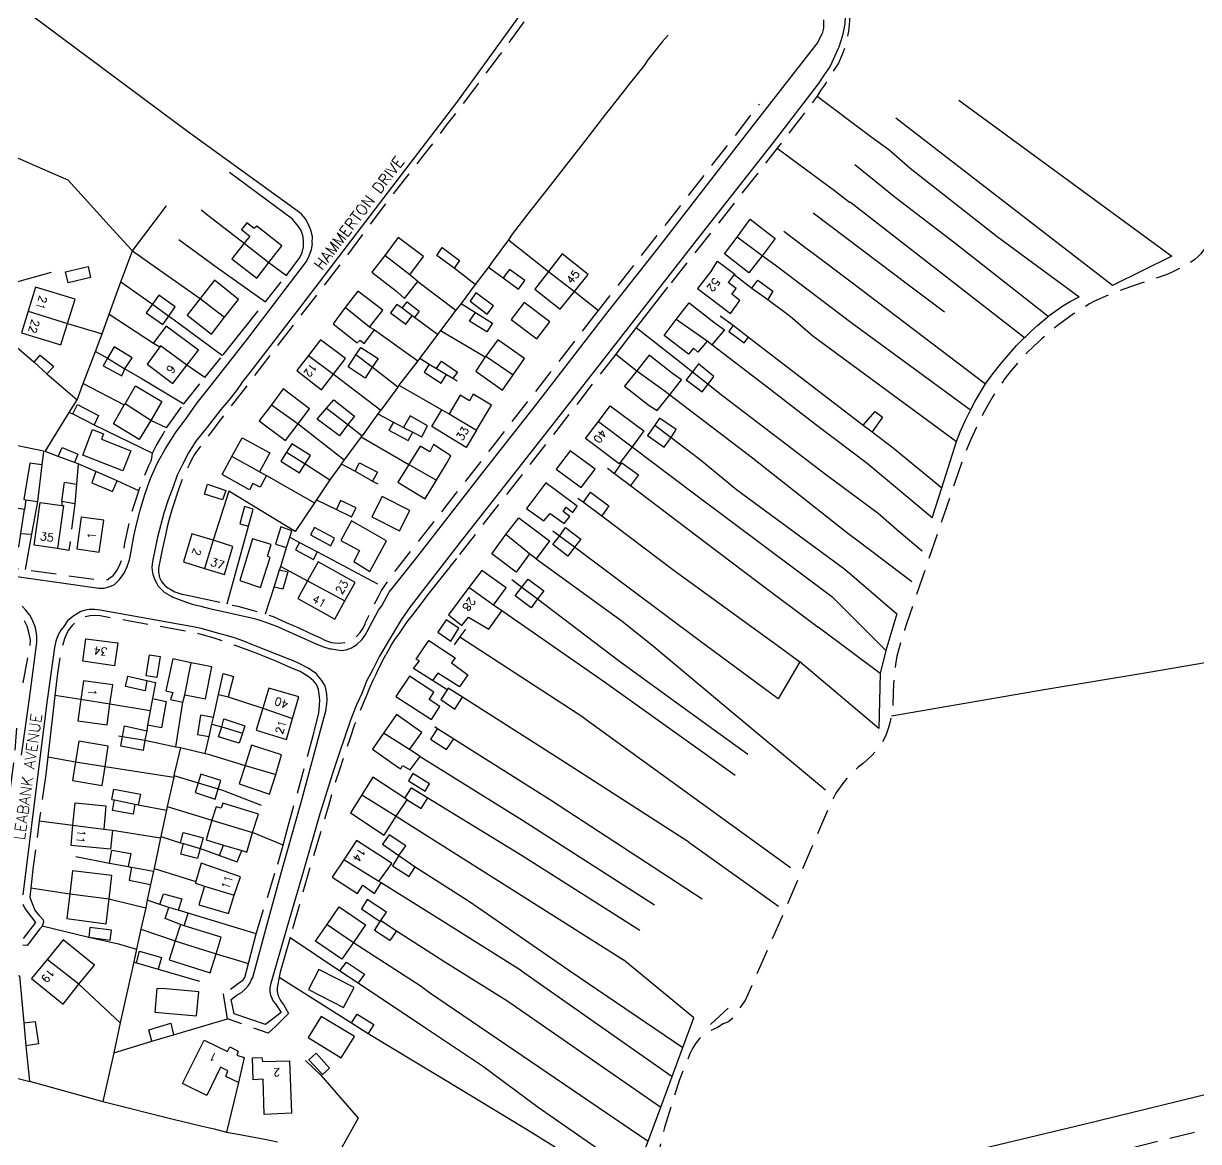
# Model space of a CAD drawing. Extents: x 441020 to 630336, y 432046 to 448236.
# Drawn here: x 629277.8 to 629571.4, y 447680 to 447959.4 of the extents above; entities that cross this region are included whole.
import ezdxf
from ezdxf.enums import TextEntityAlignment as Align

# ---------------------------------------------------------------- set-up
doc = ezdxf.new("R2010")
doc.units = 0
doc.linetypes.add('HIDDEN', pattern=[9.525, 6.35, -3.175])
for name, color, linetype in [('BOTT', 8, 'HIDDEN'), ('BUILDOUT', 8, 'CONTINUOUS'), ('BUILDTXT', 8, 'CONTINUOUS'), ('GENLINE', 8, 'CONTINUOUS'), ('GENPECK', 8, 'HIDDEN'), ('ROAD', 7, 'CONTINUOUS'), ('ROADTXT', 7, 'CONTINUOUS')]:
    doc.layers.add(name, color=color, linetype=linetype)
doc.styles.get("Standard").update_dxf_attribs({"font": 'simplex'})

msp = doc.modelspace()

# ---------------------------------------------------------------- linework, layer by layer
at = {"layer": 'BOTT', "flags": 128}
msp.add_lwpolyline([(629545.81, 447676.22), (629595.31, 447688.57), (629596.49, 447688.78), (629597.63, 447688.67), (629598.78, 447688.47), (629599.85, 447688.15), (629600.96, 447687.64), (629601.99, 447687.01), (629602.72, 447686.33), (629603.48, 447685.45), (629603.86, 447684.5), (629609.83, 447657.12), (629615.18, 447632.17), (629615.32, 447630.77), (629615.04, 447629.51), (629614.41, 447628.48), (629613.55, 447627.62), (629612.57, 447626.83), (629611.46, 447626.23), (629610.31, 447625.82), (629575.69, 447617.75), (629519.12, 447604.56), (629517.71, 447604.51), (629516.44, 447604.79), (629515.18, 447605.58), (629514.27, 447606.74), (629513.68, 447607.75), (629513.27, 447608.9), (629507.17, 447634.12), (629501.31, 447659.69), (629501.15, 447661.19), (629501.38, 447662.75), (629501.7, 447663.82), (629502.15, 447664.72), (629502.7, 447665.63), (629503.48, 447666.37), (629504.49, 447666.96), (629506.62, 447667.54), (629545.81, 447676.22)], dxfattribs=at)
at = {"layer": 'BUILDOUT', "flags": 128}
for points in [[(629339.17, 447899.65), (629342.4, 447903.77), (629336.14, 447908.75), (629335.44, 447908.12), (629333.66, 447909.53), (629332.33, 447907.88), (629334.35, 447906.2), (629332.94, 447904.43), (629329.88, 447900.53), (629336.11, 447895.75), (629339.17, 447899.65)], [(629452.96, 447901.77), (629456.17, 447905.99), (629459.44, 447910.43), (629465.67, 447905.65), (629462.38, 447901.31), (629459.07, 447897.06), (629452.96, 447901.77)], [(629371.48, 447905.89), (629368.11, 447901.43), (629364.9, 447897.2), (629371.13, 447892.42)], [(629374.36, 447896.55), (629377.81, 447901.12), (629371.48, 447905.89)], [(629374.36, 447896.55), (629368.11, 447901.43)], [(629412.43, 447901.78), (629409.04, 447897.42), (629405.57, 447892.95), (629411.93, 447887.98), (629415.52, 447892.38), (629418.93, 447896.64), (629412.43, 447901.78)], [(629449.81, 447897.75), (629451.25, 447899.94), (629455.57, 447896.75), (629455.39, 447896.61), (629453.92, 447894.62)], [(629449.81, 447897.75), (629446.26, 447893.16)], [(629322.02, 447890.63), (629318.76, 447886.48), (629324.78, 447881.75), (629328.09, 447886), (629331.58, 447890.38), (629325.54, 447895.19), (629322.02, 447890.63)], [(629371.13, 447892.42), (629373.07, 447890.63), (629376.38, 447894.88), (629374.36, 447896.55)], [(629446.26, 447893.16), (629454.48, 447886.9), (629456.84, 447890.17), (629454.84, 447891.74), (629455.91, 447893.15), (629453.92, 447894.62)], [(629280.86, 447893.46), (629278.98, 447887.44), (629277.3, 447882.06), (629287.18, 447879.04), (629288.86, 447884.42), (629290.74, 447890.44), (629280.86, 447893.46)], [(629361.36, 447892.51), (629358.23, 447888.4), (629355.2, 447884.31), (629361.22, 447879.59)], [(629364.29, 447883.49), (629367.6, 447887.73), (629361.36, 447892.51)], [(629364.29, 447883.49), (629358.23, 447888.4)], [(629399.7, 447885.4), (629406.14, 447880.56), (629409.35, 447884.78), (629402.91, 447889.63), (629399.7, 447885.4)], [(629449.87, 447879.08), (629448.7, 447879.99), (629446.34, 447877.23), (629445.25, 447878.26), (629444, 447876.71), (629437.88, 447881.42), (629440.93, 447885.41), (629444.16, 447889.54), (629450.64, 447884.5), (629452.98, 447882.78), (629449.87, 447879.08)], [(629448.7, 447879.99), (629440.93, 447885.41)], [(629318.65, 447873.96), (629312.1, 447878.79), (629311.94, 447878.56), (629308.75, 447874.24), (629315.19, 447869.39), (629318.65, 447873.96), (629321.53, 447877.73), (629313.47, 447883.71), (629310.34, 447879.6), (629310.35, 447879.5)], [(629361.22, 447879.59), (629361.92, 447880.22), (629362.98, 447879.4), (629365.53, 447882.79), (629364.29, 447883.49)], [(629310.35, 447879.5), (629311.94, 447878.56)], [(629352.05, 447880.3), (629349.09, 447876.42), (629346.1, 447872.64), (629352.33, 447867.86), (629355.3, 447871.73), (629358.27, 447875.61), (629352.05, 447880.3)], [(629390.82, 447872.45), (629397.55, 447867.76), (629400.22, 447871.58), (629403.05, 447875.64), (629396.33, 447880.34), (629393.4, 447876.26), (629393.23, 447876.03), (629390.82, 447872.45)], [(629393.4, 447876.26), (629400.22, 447871.58)], [(629439.97, 447871.94), (629434.18, 447876.5), (629431.12, 447872.6), (629428.05, 447868.7), (629434.19, 447863.9), (629436.14, 447862.62), (629439.3, 447866.54), (629442.29, 447870.32), (629439.97, 447871.94)], [(629303.2, 447864.31), (629305.85, 447868.85), (629312.43, 447864.94), (629309.62, 447860.17), (629306.71, 447855.39), (629300.32, 447859.33), (629303.03, 447864.08), (629303.2, 447864.31)], [(629342.75, 447868.08), (629339.8, 447864.11), (629336.75, 447860.11), (629343.31, 447855.18), (629346.44, 447859.29), (629349.33, 447863.06), (629342.75, 447868.08)], [(629390.99, 447857.76), (629388.41, 447853.44), (629379.87, 447858.63), (629382.38, 447862.83), (629384.18, 447861.83), (629390.99, 447857.76), (629394.76, 447864.01), (629390.21, 447866.76), (629389.29, 447865.07), (629386.91, 447866.48), (629384.18, 447861.83)], [(629429.92, 447853.6), (629426.71, 447849.37), (629418.27, 447855.7), (629421.49, 447859.92), (629424.45, 447863.8), (629432.87, 447857.58), (629429.92, 447853.6)], [(629304.67, 447852.59), (629302.62, 447847.55), (629292.68, 447851.48), (629295.09, 447857.9), (629297.82, 447856.86), (629297.36, 447855.46), (629304.67, 447852.59)], [(629335.17, 447844.4), (629334.33, 447842.82), (629327.45, 447846.68), (629329.9, 447851.18), (629332.44, 447855.79), (629339.4, 447852.05), (629336.78, 447847.32), (629338.57, 447846.42), (629336.96, 447843.49), (629335.17, 447844.4)], [(629381.03, 447845.22), (629383.7, 447849.66), (629384.62, 447851.35), (629380.26, 447854.13), (629379.36, 447852.34), (629376.98, 447853.75), (629374.13, 447849.18), (629371.37, 447844.73), (629378.2, 447840.56), (629381.03, 447845.22)], [(629336.78, 447847.32), (629329.9, 447851.18)], [(629410.91, 447847.99), (629417.2, 447843.42), (629420.66, 447847.99), (629414.46, 447852.58), (629410.91, 447847.99)], [(629405.07, 447840.25), (629403.52, 447838.15), (629407.82, 447835.05), (629409.41, 447836.96), (629412.91, 447834.43), (629414.32, 447836.2), (629412.68, 447837.44), (629413.41, 447838.48), (629415.07, 447837.15), (629416.2, 447838.77), (629408.36, 447844.59), (629405.07, 447840.25)], [(629272.21, 447842.05), (629268.88, 447842.48), (629268.34, 447839.24), (629265.94, 447839.62), (629264.51, 447830.53), (629270.47, 447829.56), (629276.63, 447828.62), (629277.15, 447831.96), (629278.12, 447837.92), (629275.41, 447838.36), (629275.78, 447840.25), (629272.11, 447840.92)], [(629364.88, 447836.06), (629371.79, 447832.62), (629374.35, 447837.64), (629367.43, 447841.18), (629364.88, 447836.06)], [(629287.8, 447838.93), (629286.35, 447828.21), (629280.52, 447829.01), (629281.99, 447839.63), (629287.39, 447838.96), (629287.8, 447838.93)], [(629292.28, 447835.97), (629291.15, 447828.05), (629296.78, 447827.22), (629297.9, 447835.24), (629292.28, 447835.97)], [(629361.8, 447827.69), (629360.37, 447824.9), (629364.35, 447822.46), (629368.58, 447830.12), (629359.78, 447835.05), (629357.09, 447830.21), (629361.8, 447827.69)], [(629394.85, 447826.86), (629398.37, 447831.65), (629401.58, 447835.87), (629409.3, 447830.13), (629405.95, 447825.58), (629404.31, 447826.81), (629400.95, 447822.25), (629394.85, 447826.86)], [(629325.21, 447830.23), (629319.93, 447831.84), (629317.82, 447824.86), (629323.1, 447823.16), (629328.03, 447821.7), (629330.14, 447828.67), (629325.21, 447830.23)], [(629335.09, 447830.57), (629331.86, 447820.14), (629337.04, 447818.42), (629339.46, 447825.96), (629338.8, 447826.25), (629339.7, 447829.15), (629335.09, 447830.57)], [(629346.36, 447815.71), (629355.6, 447810.55), (629358.15, 447815.06), (629360.68, 447819.67), (629351.44, 447824.84), (629348.83, 447820.11), (629346.36, 447815.71)], [(629395.3, 447814.04), (629398.4, 447818.35), (629392.35, 447822.66), (629389.14, 447818.43), (629384.05, 447811.63), (629387.37, 447808.97), (629389.04, 447811), (629394.13, 447808.04), (629397.39, 447812.58)], [(629397.39, 447812.58), (629395.3, 447814.04), (629389.14, 447818.43)], [(629381.37, 447807.3), (629384.61, 447805.03), (629386.58, 447808.23), (629383.47, 447810.31), (629381.37, 447807.3)], [(629293.41, 447805.6), (629301.41, 447804.58), (629300.6, 447798.85), (629292.68, 447799.98), (629293.41, 447805.6)], [(629380.06, 447795.18), (629375.26, 447798.19), (629376.76, 447800.08), (629375.96, 447800.55), (629379.1, 447805.17), (629385.66, 447800.85), (629384.77, 447799.57), (629388.84, 447796.64), (629386.74, 447793.63), (629381.36, 447797.04), (629380.06, 447795.18)], [(629318.14, 447791.61), (629323.29, 447790.59), (629324.92, 447798.6), (629319.76, 447799.61), (629315.11, 447800.62), (629313.39, 447792.59), (629315.19, 447792.2), (629314.58, 447790.47), (629317.64, 447789.79), (629318.14, 447791.61), (629319.76, 447799.61)], [(629292.83, 447795.14), (629292.14, 447790.44), (629291.45, 447785.14), (629298.75, 447784.1), (629299.45, 447789.3), (629300.12, 447794.09), (629292.83, 447795.14)], [(629370.91, 447791.22), (629379.75, 447785.48), (629381.83, 447788.69), (629379.18, 447790.46), (629380.37, 447792.29), (629374.28, 447796.29), (629370.91, 447791.22)], [(629339.16, 447793.31), (629337.62, 447788.26), (629335.95, 447782.78), (629343.57, 447780.48), (629345.08, 447785.72), (629346.67, 447791.08), (629339.16, 447793.31)], [(629374.29, 447777.91), (629377.39, 447782.22), (629371.01, 447786.67), (629367.77, 447782.03), (629365.04, 447777.99), (629371.3, 447773.62), (629372.09, 447773.15), (629372.56, 447773.95), (629374.48, 447772.86), (629376.93, 447776.24)], [(629290.83, 447774.86), (629290.05, 447770.17), (629297.48, 447768.95), (629298.27, 447773.66), (629298.99, 447778.76), (629291.66, 447780), (629290.83, 447774.86)], [(629376.93, 447776.24), (629374.29, 447777.91), (629367.77, 447782.03)], [(629334.79, 447779.02), (629333.25, 447773.98), (629331.74, 447769.34), (629339.29, 447766.82), (629340.87, 447771.67), (629342.33, 447776.6), (629334.79, 447779.02)], [(629373.09, 447765.81), (629365.16, 447771.01), (629362.38, 447766.65), (629359.53, 447762.09), (629367.93, 447756.57), (629370.95, 447761.27), (629373.67, 447765.41), (629373.09, 447765.81)], [(629290.2, 447759.02), (629290.73, 447764.6), (629298.39, 447763.83), (629297.89, 447758.05), (629300.06, 447757.83), (629299.59, 447753.07), (629289.78, 447753.97), (629290.2, 447759.02)], [(629323.45, 447755.38), (629327.85, 447754.03), (629332.36, 447752.69), (629333.64, 447752.31), (629335.09, 447757.2), (629336.54, 447761.76), (629327.61, 447764.54), (629327.23, 447763.26), (629325.94, 447763.64), (629324.91, 447760.31), (629323.45, 447755.38)], [(629366.22, 447751.9), (629361.05, 447755.25), (629357.85, 447750.41), (629354.97, 447746.04), (629361.27, 447741.98), (629362.63, 447744.05), (629365.55, 447741.93), (629367.2, 447744.66), (629366.63, 447744.96), (629357.85, 447750.41)], [(629367.26, 447751.17), (629366.22, 447751.9)], [(629366.63, 447744.96), (629369.89, 447749.5), (629367.26, 447751.17)], [(629290.09, 447747.63), (629289.38, 447741.91), (629288.65, 447735.69), (629298.53, 447734.4), (629299.26, 447740.62), (629299.95, 447746.43), (629290.09, 447747.63)], [(629323.06, 447743.83), (629321.66, 447739.11), (629329.05, 447736.97), (629330.47, 447741.59), (629332.1, 447746.15), (629322.24, 447749.58), (629320.93, 447744.98), (629320.8, 447744.55), (629323.06, 447743.83), (629330.47, 447741.59)], [(629360.3, 447729.72), (629357.39, 447725.55), (629350.79, 447730.07), (629353.71, 447734.24), (629356.69, 447738.63), (629363.28, 447734.11), (629360.3, 447729.72)], [(629327.26, 447731.07), (629318.02, 447733.9), (629317.05, 447734.23), (629315.74, 447730.14), (629314.25, 447725.41), (629324.47, 447722.14), (629325.97, 447726.88), (629327.26, 447731.07)], [(629291.67, 447719.27), (629295.6, 447724.03), (629287.77, 447730.36), (629283.76, 447725.48), (629279.84, 447720.72), (629287.78, 447714.31), (629291.67, 447719.27)], [(629349.08, 447717.98), (629357.81, 447713.44), (629360.47, 447718.48), (629351.64, 447723.01), (629349.08, 447717.98)], [(629310.69, 447712.28), (629321.1, 447711.39), (629321.66, 447717.38), (629313.4, 447718.15), (629311.15, 447718.25)], [(629311.15, 447718.25), (629310.69, 447712.28)], [(629348.98, 447705.98), (629357.18, 447700.93), (629360.52, 447706.2), (629352.21, 447711.22), (629348.98, 447705.98)], [(629331.57, 447694.76), (629328.36, 447696.22), (629328.92, 447697.64), (629327.04, 447698.53), (629323.61, 447691.52), (629317.6, 447694.52), (629322.99, 447705.33), (629328.78, 447702.49), (629329.39, 447703.62), (629331.5, 447702.57), (629331.17, 447701.6), (629333, 447701.01), (629331.57, 447694.76)], [(629344.32, 447700.17), (629344.82, 447687.06), (629337.97, 447686.76), (629337.73, 447695.55), (629335.21, 447695.41), (629335.06, 447700.87), (629337.37, 447700.97), (629337.55, 447699.99), (629344.32, 447700.17)]]:
    msp.add_lwpolyline(points, dxfattribs=at)
at = {"layer": 'GENLINE', "flags": 128}
for points in [[(629438.88, 447956.45), (629437.45, 447954.77), (629433.88, 447950.28), (629432.91, 447948.89), (629428.76, 447943.68), (629428.35, 447943.1), (629424.62, 447938.38), (629423.29, 447936.72), (629419.9, 447932.36), (629418, 447929.89), (629413.54, 447924.12), (629408.82, 447918.1), (629403.84, 447911.84), (629399.98, 447906.68), (629399.01, 447905.29), (629394.91, 447899.79), (629394.75, 447899.56), (629394.02, 447898.51), (629390.73, 447894.17), (629387.21, 447889.38), (629385.88, 447887.73), (629382, 447882.67), (629381.27, 447881.63), (629376.83, 447875.76), (629376.34, 447875.06), (629371.64, 447868.95), (629371.41, 447868.5), (629367.15, 447862.77), (629366.99, 447862.54), (629366.41, 447861.82), (629362.5, 447856.36), (629362.24, 447856.11), (629357.98, 447850.37), (629357.25, 447849.33), (629357.09, 447849.1), (629354.4, 447845.37), (629351.03, 447840.3), (629350.54, 447839.61), (629345.72, 447832.46), (629329.11, 447842.51), (629325.21, 447830.23), (629323.1, 447823.16)], [(629227.17, 447947), (629231.02, 447945.35), (629235.2, 447943.55), (629238.39, 447942.18), (629242.91, 447940.14), (629246.75, 447938.59), (629250.38, 447937), (629254.46, 447935.19), (629258.19, 447933.61), (629262.7, 447931.67), (629266.98, 447929.89), (629272.71, 447927.35), (629278.99, 447924.61), (629279.32, 447924.46), (629287.13, 447921.08), (629288.9, 447920.27), (629293.05, 447915.73), (629299.24, 447908.91), (629304.8, 447902.79), (629305.05, 447902.52), (629311.08, 447898.31), (629322.02, 447890.63), (629328.09, 447886)], [(629476.18, 447941.2), (629489.59, 447931.12), (629494.03, 447927.85), (629499.42, 447923.22), (629521.14, 447906.15), (629541.59, 447891.09)], [(629511.54, 447940.2), (629564.78, 447901.2), (629549.92, 447893.89), (629495.79, 447935.67)], [(629466.15, 447928.19), (629480.51, 447917.63), (629484.27, 447914.74), (629484.48, 447914.68), (629527.97, 447880.86)], [(629533.83, 447886.16), (629510.57, 447904.48), (629495.65, 447915.85), (629485.57, 447924.01)], [(629343.52, 447896.35), (629346.87, 447900.91), (629347.47, 447902.13), (629347.83, 447903.52), (629347.8, 447904.83), (629347.69, 447906.03), (629347.58, 447906.62), (629347.2, 447907.67), (629346.51, 447908.67), (629345.84, 447909.56), (629345.08, 447910.44), (629329.29, 447922.16)], [(629283.26, 447852.45), (629289.26, 447862.14), (629291.23, 447865.34), (629292.75, 447869.37), (629295.79, 447877.42), (629297.46, 447881.78), (629299.21, 447886.76), (629302.15, 447894.8), (629305.05, 447902.52), (629313.61, 447913.79)], [(629322.22, 447912.78), (629324.22, 447911.21), (629332.94, 447904.43), (629339.17, 447899.65), (629343.52, 447896.35)], [(629507.94, 447887.25), (629499.27, 447893.74), (629475.11, 447912)], [(629514.43, 447862.71), (629484.89, 447884.38), (629465.65, 447898.94), (629462.38, 447901.31), (629456.17, 447905.99)], [(629467.79, 447907.45), (629469.9, 447905.89), (629470.59, 447905.4), (629473.41, 447903.26), (629474.59, 447902.36), (629484.66, 447894.8), (629518.24, 447869.28)], [(629316.62, 447905.39), (629325.97, 447898.52), (629338.28, 447889.84)], [(629390.73, 447894.17), (629385.44, 447898.21), (629381.11, 447901.4), (629382.49, 447903.37), (629386.81, 447900.18), (629385.44, 447898.21)], [(629399.01, 447905.29), (629409.04, 447897.42), (629415.52, 447892.38), (629421.54, 447887.66)], [(629272.27, 447893.76), (629284.86, 447897.22)], [(629288.3, 447897.32), (629293.96, 447898.63), (629294.54, 447895.89), (629288.99, 447894.6), (629288.3, 447897.32)], [(629394.02, 447898.51), (629397.65, 447895.81), (629401.51, 447892.94), (629403.14, 447895.16), (629399.3, 447897.93), (629397.65, 447895.81)], [(629302.15, 447894.8), (629310.05, 447889.19), (629314.13, 447886.26), (629315.52, 447885.29), (629327.57, 447876.36)], [(629376.38, 447894.88), (629385.88, 447887.73)], [(629455.39, 447896.61), (629459.85, 447893.24), (629463.81, 447890.39), (629469.43, 447886.21), (629475.07, 447881.32), (629510.94, 447854.88)], [(629459.85, 447893.24), (629461.33, 447895.23), (629465.07, 447892.44), (629463.81, 447890.39)], [(629308.5, 447887.09), (629312.67, 447884.17), (629314.13, 447886.26), (629315.75, 447888.58), (629311.67, 447891.51), (629310.05, 447889.19), (629308.5, 447887.09)], [(629389.44, 447889.98), (629393.66, 447886.77), (629395.24, 447888.78), (629390.9, 447892.07), (629389.44, 447889.98)], [(629438.79, 447893.46), (629430.92, 447883.43), (629425.81, 447876.74)], [(629504.88, 447835.83), (629507.3, 447843.37), (629510.94, 447854.88), (629512, 447857.51), (629513.17, 447860.05), (629514.43, 447862.71), (629515.65, 447864.96), (629518.24, 447869.28), (629520.02, 447871.83), (629521.94, 447874.2), (629523.95, 447876.59), (629525.98, 447878.88), (629527.97, 447880.86), (629528.23, 447881.1), (629529.69, 447882.58), (629531.27, 447883.98), (629533.83, 447886.16), (629534.09, 447886.41), (629537.52, 447888.85), (629539.36, 447889.89), (629541.59, 447891.09)], [(629381.27, 447881.63), (629375.54, 447885.89), (629374.96, 447886.3), (629372.49, 447888.19), (629371.1, 447889.16), (629369.54, 447887.06), (629373.4, 447884.19), (629374.96, 447886.3)], [(629372.49, 447888.19), (629373.72, 447889.83), (629376.67, 447887.51), (629375.54, 447885.89)], [(629387.21, 447889.38), (629390.75, 447887.17), (629394.99, 447884.47), (629393.65, 447882.3), (629389.31, 447884.98), (629390.75, 447887.17)], [(629278.98, 447887.44), (629288.86, 447884.42), (629297.46, 447881.78)], [(629299.21, 447886.76), (629310.35, 447879.5)], [(629451.93, 447886.35), (629455.2, 447883.98), (629458.98, 447881), (629487.67, 447858.98), (629489.89, 447857.34), (629495.18, 447853.3), (629507.3, 447843.37)], [(629327.73, 447876.59), (629332.55, 447882.63)], [(629365.53, 447882.79), (629376.34, 447875.06)], [(629382, 447882.67), (629393.23, 447876.03)], [(629430.92, 447883.43), (629440.95, 447875.56), (629443.32, 447873.65), (629444.98, 447872.32), (629448.88, 447869.25), (629452.54, 447866.35), (629459.58, 447861), (629468.29, 447854.32), (629478.26, 447846.74), (629491.37, 447836.98), (629496.65, 447832.44), (629502.39, 447827.56)], [(629455.2, 447883.98), (629454.06, 447882.36), (629457.91, 447879.59), (629458.98, 447881)], [(629504.88, 447835.83), (629488.66, 447849.4), (629475.75, 447859.19), (629462.92, 447869.1), (629449.87, 447879.08)], [(629276.22, 447878.41), (629280.53, 447874.71), (629283.68, 447871.82), (629291.23, 447865.34)], [(629280.53, 447874.71), (629282.04, 447876.5), (629285.39, 447873.64), (629283.68, 447871.82)], [(629295.79, 447877.42), (629298.79, 447875.72), (629303.19, 447873.08), (629307.47, 447870.56), (629317.92, 447864.36)], [(629303.19, 447873.08), (629305.02, 447875.81), (629300.47, 447878.56), (629298.79, 447875.72)], [(629349.09, 447876.42), (629355.3, 447871.73), (629355.53, 447871.57), (629367.15, 447862.77)], [(629366.49, 447875.65), (629364.95, 447873.45), (629363.2, 447870.7), (629358.93, 447873.6), (629360.84, 447876.58), (629362.14, 447878.43), (629366.49, 447875.65)], [(629371.41, 447868.5), (629364.95, 447873.45), (629360.84, 447876.58)], [(629425.81, 447876.74), (629431.12, 447872.6), (629438.47, 447867.2), (629439.3, 447866.54), (629459.97, 447850.81), (629483.83, 447831.99), (629486.4, 447830.11), (629499.79, 447819.89)], [(629298.79, 447875.72), (629297.75, 447873.81), (629302.37, 447871.28), (629303.19, 447873.08)], [(629323.15, 447870.9), (629318.65, 447873.96)], [(629376.83, 447875.76), (629379.23, 447874.26), (629381.05, 447873.16), (629383.55, 447871.67), (629385.14, 447870.73), (629386.16, 447870.1)], [(629379.23, 447874.26), (629377.97, 447872.2), (629382.21, 447869.5), (629383.55, 447871.67)], [(629381.05, 447873.16), (629382.25, 447874.99), (629386.29, 447872.26), (629385.14, 447870.73)], [(629443.41, 447870.31), (629447.38, 447867.36), (629448.88, 447869.25), (629450.37, 447871.14), (629446.46, 447874.31), (629444.98, 447872.32), (629443.41, 447870.31)], [(629282.85, 447852.48), (629273.99, 447854.35), (629265.75, 447856.14), (629259.21, 447857.52), (629256.88, 447858.02), (629248.43, 447859.87), (629247.14, 447860.25), (629240.82, 447861.59), (629238.06, 447862.2), (629236.7, 447862.46), (629235.53, 447862.76), (629231.09, 447863.7), (629226.12, 447864.85), (629223.79, 447865.35), (629217.35, 447866.75), (629216.18, 447867.05), (629208.14, 447868.87)], [(629292.75, 447869.37), (629303.03, 447864.08)], [(629371.64, 447868.95), (629382.38, 447862.83)], [(629358.85, 447859.16), (629356.81, 447856.36), (629351.21, 447860.45), (629353.57, 447863.2), (629355.42, 447865.36), (629360.51, 447861.28), (629358.85, 447859.16)], [(629289.26, 447862.14), (629290.14, 447861.79), (629295.49, 447859.09), (629310.05, 447852.02)], [(629290.14, 447861.79), (629291.34, 447864.14), (629296.6, 447861.42), (629295.49, 447859.09)], [(629313.6, 447858.34), (629309.62, 447860.17), (629303.2, 447864.31)], [(629339.8, 447864.11), (629346.44, 447859.29), (629357.98, 447850.37)], [(629353.57, 447863.2), (629358.85, 447859.16), (629362.5, 447856.36)], [(629366.41, 447861.82), (629370.32, 447859.78), (629372.8, 447858.39), (629375.13, 447857.28), (629377.38, 447856.05), (629378.82, 447858.85), (629374.42, 447861.32), (629372.8, 447858.39)], [(629487.67, 447858.98), (629490.61, 447862.44), (629492.5, 447860.95), (629489.89, 447857.34)], [(629370.32, 447859.78), (629369.16, 447857.74), (629373.99, 447855.15), (629375.13, 447857.28)], [(629421.49, 447859.92), (629429.92, 447853.6), (629445.52, 447841.84), (629479.84, 447816.15)], [(629433.79, 447856.42), (629437.96, 447853.5), (629439.66, 447855.94), (629440.94, 447857.89), (629436.78, 447860.71), (629435.57, 447858.97), (629433.79, 447856.42)], [(629435.57, 447858.97), (629439.66, 447855.94), (629446.94, 447850.42), (629455.99, 447842.89), (629483.08, 447823.02)], [(629362.24, 447856.11), (629374.13, 447849.18), (629381.03, 447845.22)], [(629286.53, 447851.2), (629287.46, 447853.4), (629291.41, 447851.76), (629290.56, 447849.68)], [(629342.1, 447849.99), (629346.78, 447847.07), (629348.21, 447849.35), (629349.56, 447851.42), (629344.88, 447854.35), (629343.52, 447852.28), (629342.1, 447849.99)], [(629282.85, 447852.48), (629282.45, 447849.05), (629281.32, 447839.91), (629279.83, 447831.73), (629278.25, 447822.92)], [(629306.67, 447842.62), (629301.23, 447845.07), (629295.94, 447847.38), (629291.53, 447849.34), (629290.56, 447849.68), (629286.53, 447851.2), (629283.26, 447852.45)], [(629343.52, 447852.28), (629348.21, 447849.35), (629354.4, 447845.37)], [(629282.45, 447849.05), (629279.41, 447849.53), (629277.88, 447840.42), (629278.41, 447840.31), (629281.32, 447839.91)], [(629291.53, 447849.34), (629291.11, 447844.29), (629290.67, 447839.34), (629287.42, 447839.88), (629288.08, 447844.77), (629291.11, 447844.29)], [(629295.94, 447847.38), (629294.92, 447844.56), (629300.07, 447842.43), (629301.23, 447845.07)], [(629357.25, 447849.33), (629360.72, 447847.51), (629365.02, 447845.02), (629366.36, 447844.35)], [(629360.72, 447847.51), (629361.77, 447849.62), (629366.25, 447847.27), (629365.02, 447845.02)], [(629423.76, 447848.24), (629425.52, 447846.93), (629429.51, 447843.88), (629448.18, 447829.72), (629461.53, 447819.7), (629476.41, 447808.53)], [(629425.52, 447846.93), (629427.38, 447849.59), (629431.47, 447846.56), (629429.51, 447843.88)], [(629323.83, 447844.21), (629328.37, 447842.68), (629327.57, 447840.3), (629323.05, 447841.74), (629323.83, 447844.21)], [(629338.57, 447846.42), (629350.54, 447839.61)], [(629316.54, 447842.92), (629316.16, 447841.63), (629315.62, 447840.11), (629314.9, 447837.85), (629314.2, 447835.49), (629313.73, 447833.58), (629313.29, 447831.47), (629312.51, 447827.88), (629311.6, 447823.25), (629311.58, 447822.23), (629311.81, 447820.95), (629312.3, 447819.92), (629313.06, 447819.04), (629313.89, 447818.38), (629314.69, 447817.91), (629315.69, 447817.37), (629316.67, 447817.04), (629317.43, 447816.77), (629318.36, 447816.63), (629320.69, 447816.13)], [(629417.75, 447839.76), (629419.55, 447842.21), (629424.11, 447838.86), (629422.33, 447836.3)], [(629287.42, 447839.88), (629287.39, 447838.96)], [(629328.73, 447814.31), (629334.02, 447833.73), (629335.19, 447838), (629333.04, 447838.64), (629331.87, 447834.36), (629334.02, 447833.73)], [(629351.03, 447840.3), (629356.02, 447837.94), (629359.8, 447836.07), (629360.93, 447838.3), (629357.05, 447840.15), (629356.02, 447837.94)], [(629416.36, 447840.73), (629417.75, 447839.76), (629422.33, 447836.3), (629440.39, 447822.65), (629457.41, 447810.34), (629467.08, 447803.32), (629471.83, 447799.83)], [(629494.76, 447786.4), (629532.41, 447792.88), (629558.56, 447797.21), (629585.77, 447801.84), (629622.71, 447807.69), (629652.99, 447812.76), (629681.25, 447817.78), (629702.34, 447821.42), (629729.94, 447826.12), (629748.27, 447829.27), (629769.74, 447833.08), (629801.46, 447838.61)], [(629338.33, 447811.84), (629340.47, 447818.52), (629341.84, 447822.83), (629342.1, 447823.69), (629343.59, 447828.42), (629344.35, 447830.99), (629344.88, 447832.61), (629342.17, 447833.55), (629340.81, 447829.25), (629343.59, 447828.42)], [(629349.53, 447831.61), (629354.59, 447828.85), (629355.57, 447830.75), (629350.53, 447833.41), (629349.53, 447831.61)], [(629410.09, 447829.16), (629411.74, 447831.28), (629413.3, 447833.38), (629417.06, 447830.49), (629415.49, 447828.49), (629413.85, 447826.27), (629410.09, 447829.16)], [(629471.83, 447799.83), (629466.39, 447790.6), (629446.64, 447805.18), (629429.19, 447818.23), (629415.49, 447828.49), (629411.74, 447831.28), (629410.1, 447832.51)], [(629344.35, 447830.99), (629346.82, 447829.7), (629351.3, 447827.35), (629366.33, 447819.36)], [(629346.82, 447829.7), (629345.83, 447827.8), (629350.32, 447825.45), (629351.3, 447827.35)], [(629404.31, 447826.81), (629398.37, 447831.65)], [(629342.1, 447823.69), (629348.83, 447820.11), (629358.15, 447815.06)], [(629386.02, 447825.7), (629379.22, 447817.07)], [(629405.95, 447825.58), (629427.4, 447809.99), (629434.85, 447804.1), (629453.34, 447788.59), (629478.26, 447767.83)], [(629341.84, 447822.83), (629343.85, 447822.37), (629342.6, 447817.99), (629340.47, 447818.52)], [(629399.85, 447820.43), (629402.32, 447818.54), (629406.3, 447815.58), (629426.74, 447800.02), (629443.52, 447787.86), (629458.8, 447776.76)], [(629400.69, 447816.31), (629402.32, 447818.54), (629403.9, 447820.54), (629407.87, 447817.59), (629406.3, 447815.58), (629404.66, 447813.36), (629400.69, 447816.31)], [(629483.08, 447823.02), (629496.04, 447811.81), (629493.29, 447802.69), (629491.87, 447796.96), (629491.58, 447783.19), (629471.83, 447799.83)], [(629493.29, 447802.69), (629479.84, 447816.15)], [(629376.34, 447813.31), (629375.02, 447811.56), (629373.59, 447809.88), (629372.64, 447808.39), (629371.59, 447806.88), (629370.68, 447805.71), (629369.9, 447804.35), (629369.21, 447803.11), (629368.36, 447801.64)], [(629422.99, 447794.78), (629397.39, 447812.58)], [(629340.26, 447811.17), (629343.46, 447809.71), (629346.65, 447808.35), (629349.42, 447807.01), (629352.07, 447805.86)], [(629385.49, 447804.07), (629386.87, 447806.04), (629388.35, 447808.03)], [(629417.88, 447785.85), (629386.87, 447806.04)], [(629491.87, 447796.96), (629476.41, 447808.53)], [(629311.97, 447801.17), (629311.17, 447795.95), (629308.45, 447796.39), (629309.35, 447801.62), (629311.97, 447801.17)], [(629350.44, 447782.41), (629351.23, 447785.39), (629351.64, 447787.09), (629351.82, 447788.95), (629351.89, 447790.28), (629351.72, 447791.78), (629351.51, 447792.96), (629351.12, 447794.01), (629351.11, 447794.11), (629350.32, 447795.08), (629349.24, 447796.01), (629346.96, 447797.43), (629344.67, 447798.35), (629341.13, 447799.95), (629337.63, 447801.36), (629336.42, 447801.86)], [(629367.52, 447800.07), (629366.6, 447798.38), (629365.87, 447796.73), (629365.14, 447795.18), (629364.41, 447793.52)], [(629286.32, 447796.93), (629285.67, 447791.43), (629285.14, 447786.97)], [(629323.27, 447776.98), (629324.25, 447781.21), (629324.92, 447784.28), (629325.33, 447785.98), (629326.55, 447791.68), (629327.75, 447796.97), (629330.32, 447796.21), (629328.99, 447791.09)], [(629308.66, 447795.2), (629308.21, 447792.59), (629303.35, 447793.65), (629303.9, 447796.29), (629308.66, 447795.2), (629310.79, 447794.67), (629310.07, 447790.68), (629309.5, 447787.63), (629308.81, 447784.06), (629308.66, 447782.61), (629308.17, 447780.31), (629307.71, 447777.67), (629302.13, 447778.81), (629302.61, 447781.23), (629303.06, 447783.85), (629308.66, 447782.61)], [(629383.72, 447792.89), (629380.06, 447795.18)], [(629455.68, 447771.44), (629422.99, 447794.78)], [(629309.5, 447787.63), (629299.45, 447789.3), (629292.14, 447790.44), (629285.67, 447791.43)], [(629326.55, 447791.68), (629328.99, 447791.09), (629337.62, 447788.26), (629345.08, 447785.72)], [(629444.12, 447754.76), (629412.12, 447775.38), (629387.51, 447791.02), (629383.96, 447793.24), (629383.72, 447792.89), (629382.12, 447790.47), (629385.6, 447788.04), (629387.51, 447791.02)], [(629310.07, 447790.68), (629313.45, 447789.96), (629312.29, 447783.36), (629308.81, 447784.06)], [(629315.87, 447778.61), (629317.64, 447789.79)], [(629325.33, 447785.98), (629322.09, 447786.52), (629321.31, 447781.71), (629324.25, 447781.21)], [(629327.93, 447785.63), (629333.11, 447783.9), (629332.52, 447782.07), (629331.76, 447779.5), (629326.6, 447781.12), (629327.38, 447783.6), (629327.93, 447785.63)], [(629417.88, 447785.85), (629469.5, 447748.5)], [(629324.92, 447784.28), (629327.38, 447783.6), (629332.52, 447782.07)], [(629381.27, 447783.21), (629379.51, 447780.56), (629383.53, 447777.93), (629385.4, 447780.59)], [(629380.58, 447783.7), (629381.27, 447783.21), (629385.4, 447780.59), (629409.53, 447765.38), (629439.28, 447745.98)], [(629284.54, 447781.17), (629283.92, 447776.09), (629283.38, 447771.72)], [(629301.57, 447781.35), (629302.61, 447781.23), (629308.17, 447780.31), (629315.87, 447778.61), (629317.03, 447778.41), (629323.27, 447776.98), (629324.01, 447776.8), (629333.25, 447773.98), (629340.87, 447771.67)], [(629317.03, 447778.41), (629315.42, 447771.42), (629315.39, 447771.01), (629313.74, 447763.71), (629313.61, 447762.77), (629312.13, 447756.21), (629312.08, 447755.9), (629310.5, 447748.2), (629310.31, 447747.56), (629309.59, 447744.18), (629308.76, 447740.28), (629308.39, 447738.38), (629307.19, 447733.09), (629306.06, 447728.02), (629305.41, 447724.85), (629302.02, 447709.63), (629300.4, 447702.13), (629297.69, 447689.97)], [(629283.92, 447776.09), (629290.83, 447774.86), (629298.27, 447773.66), (629315.39, 447771.01)], [(629376.93, 447776.24), (629402.51, 447760.27), (629435.52, 447739.11)], [(629315.42, 447771.42), (629321.52, 447769.66), (629326.47, 447768.1), (629327.54, 447767.78), (629337.25, 447764.02)], [(629322.16, 447771.8), (629321.52, 447769.66), (629320.74, 447767.19), (629325.71, 447765.53), (629326.47, 447768.1), (629327.11, 447770.24), (629322.16, 447771.8)], [(629374.05, 447770.15), (629378.17, 447767.53), (629379.27, 447769.35), (629375.15, 447771.97), (629374.05, 447770.15)], [(629299.93, 447765.42), (629300.38, 447768.04), (629307.1, 447766.79), (629306.46, 447764.14)], [(629373.09, 447765.81), (629374.77, 447768.35), (629378.88, 447765.83), (629401.99, 447751.75), (629431.87, 447732.78)], [(629299.93, 447765.42), (629300.56, 447765.33), (629305.62, 447764.3), (629306.46, 447764.14), (629313.61, 447762.77)], [(629305.62, 447764.3), (629305.25, 447761.79), (629300.11, 447762.71), (629300.56, 447765.33)], [(629362.38, 447766.65), (629370.95, 447761.27), (629427.8, 447725.35)], [(629373.67, 447765.41), (629377.21, 447763.19), (629378.88, 447765.83)], [(629313.74, 447763.71), (629324.91, 447760.31), (629335.09, 447757.2)], [(629281.77, 447760.16), (629290.2, 447759.02), (629297.89, 447758.05)], [(629300.06, 447757.83), (629312.08, 447755.9)], [(629312.13, 447756.21), (629317.08, 447754.65), (629317.82, 447754.48), (629322.01, 447753.19), (629322.98, 447752.86), (629326.78, 447751.5), (629331.24, 447749.85)], [(629317.08, 447754.65), (629317.74, 447757.21), (629322.75, 447755.86), (629322.01, 447753.19), (629321.33, 447750.73), (629317.17, 447751.82), (629317.82, 447754.48)], [(629342.68, 447754.02), (629335.09, 447757.2)], [(629341.38, 447749.32), (629342.68, 447754.02), (629343.73, 447757.86)], [(629371.65, 447751.47), (629373.38, 447753.88), (629369.24, 447756.6), (629367.52, 447754.26)], [(629299.29, 447749.56), (629299.93, 447752.83), (629304.66, 447751.94), (629304.02, 447748.68)], [(629367.52, 447754.26), (629371.65, 447751.47), (629375.74, 447748.61), (629375.97, 447748.45), (629389.26, 447739.94), (629414.37, 447722.66), (629442.55, 447703.5)], [(629444.12, 447754.76), (629466.45, 447738.82)], [(629290.88, 447751.22), (629299.29, 447749.56), (629304.02, 447748.68), (629304.55, 447748.57), (629304.86, 447748.52), (629310.31, 447747.56)], [(629371.65, 447751.47), (629370, 447748.91), (629374.23, 447746.21), (629375.74, 447748.61)], [(629280.25, 447748.72), (629279.68, 447743.34), (629279.38, 447741.05), (629279.97, 447739.43), (629280.66, 447737.83), (629281.08, 447737.19), (629281.69, 447736.59), (629282.72, 447735.35), (629282.83, 447734.76), (629282.7, 447734.33), (629282.48, 447733.88), (629282.41, 447733.67), (629281.89, 447733.17)], [(629304.86, 447748.52), (629304.22, 447745.26), (629309.59, 447744.18)], [(629310.5, 447748.2), (629320.93, 447744.98)], [(629402.28, 447722.65), (629382.51, 447735.09), (629367.2, 447744.66)], [(629439.28, 447745.98), (629447.44, 447740.62)], [(629279.68, 447743.34), (629289.38, 447741.91), (629299.26, 447740.62), (629299.47, 447740.56), (629308.39, 447738.38)], [(629311.9, 447739.21), (629312.84, 447741.91), (629317.44, 447740.6), (629316.52, 447737.79)], [(629329.56, 447718.07), (629331.9, 447719.81), (629332.35, 447720.09), (629332.71, 447720.36), (629333.12, 447720.94), (629334.02, 447724.45), (629335.95, 447731.9), (629318.99, 447737.01), (629316.52, 447737.79), (629314.16, 447738.49), (629311.9, 447739.21), (629308.76, 447740.28)], [(629317.05, 447734.23), (629313.23, 447735.69), (629314.16, 447738.49)], [(629371.06, 447732.65), (629369.35, 447730.21), (629365.56, 447732.69), (629366.99, 447734.97), (629367.15, 447735.2), (629368.51, 447737.27), (629363.67, 447740.48), (629362.27, 447738.1), (629366.99, 447734.97)], [(629318.02, 447733.9), (629318.99, 447737.01)], [(629282.48, 447733.88), (629294.15, 447731.08), (629301.56, 447729.35), (629306.06, 447728.02)], [(629294.15, 447731.08), (629299.46, 447730.3), (629299.83, 447732.8), (629294.43, 447733.47), (629294.15, 447731.08)], [(629307.19, 447733.09), (629315.74, 447730.14), (629317.26, 447729.6), (629325.97, 447726.88), (629334.02, 447724.45)], [(629353.71, 447734.24), (629360.3, 447729.72), (629376.94, 447718.96), (629379.27, 447717.25)], [(629367.15, 447735.2), (629371.06, 447732.65), (629383.09, 447724.93), (629398.86, 447715.04)], [(629344.44, 447730.97), (629342.01, 447722.31)], [(629344.44, 447730.97), (629356.89, 447722.62), (629361.48, 447719.67), (629377.5, 447708.91)], [(629306.05, 447724.66), (629306.86, 447727.55), (629312.32, 447725.98), (629311.51, 447723.09)], [(629302.02, 447709.63), (629291.67, 447719.27), (629283.76, 447725.48)], [(629305.41, 447724.85), (629306.05, 447724.66), (629311.51, 447723.09), (629321.8, 447720.04)], [(629356.89, 447722.62), (629358.53, 447724.84), (629363.03, 447721.78), (629361.48, 447719.67)], [(629429.15, 447669.12), (629430.39, 447671.88), (629433.01, 447677.73), (629433.9, 447680.12), (629437.07, 447688.61), (629439.88, 447696.22), (629442.55, 447703.5), (629445.3, 447710.89), (629427.8, 447725.35)], [(629274.38, 447721.68), (629276.87, 447721.41), (629277.95, 447709.62), (629278.45, 447703.92), (629279.32, 447695.03)], [(629341.73, 447721.04), (629359.81, 447709.63), (629363.93, 447707.01), (629387.47, 447692.8), (629405, 447682.2), (629419.16, 447673.34)], [(629402.28, 447722.65), (629439.88, 447696.22)], [(629341.29, 447718.93), (629341.22, 447718.21), (629341.24, 447717.5), (629341.44, 447716.42), (629341.89, 447715.59), (629342.32, 447714.85), (629342.84, 447714.23), (629344.05, 447712.01), (629340.86, 447708.8)], [(629735.48, 447718.83), (629733.16, 447719.5), (629696.48, 447714.41), (629662.97, 447710.67), (629619.15, 447704.62), (629616.6, 447703.48), (629614.55, 447702.94), (629613.36, 447702.57), (629612.85, 447701.33), (629594.16, 447696.79), (629542.76, 447684.21), (629496.48, 447673.16), (629467.15, 447666.22), (629439.3, 447659.45), (629438.06, 447659.02), (629436.79, 447658.7), (629435.83, 447658.43), (629434.76, 447658.14)], [(629379.27, 447717.25), (629433.9, 447680.12)], [(629398.86, 447715.04), (629437.07, 447688.61)], [(629207.09, 447712.27), (629221.38, 447709.02), (629221.58, 447709.06), (629221.86, 447709.21), (629235.54, 447705.95), (629246.25, 447703.38), (629268.35, 447697.86), (629279.1, 447695.1), (629279.32, 447695.03), (629297.69, 447689.97), (629315.54, 447685.52), (629319.05, 447684.62), (629322.45, 447683.8), (629325.51, 447683.12), (629328.59, 447682.35), (629331.86, 447681.71), (629338.15, 447680.59), (629341.31, 447679.94)], [(629359.81, 447709.63), (629361.25, 447711.81), (629365.37, 447709.19), (629363.93, 447707.01)], [(629449.46, 447709.19), (629453.91, 447713.33)], [(629277.95, 447709.62), (629280.72, 447710.01), (629281.62, 447704.38), (629278.45, 447703.92)], [(629300.4, 447702.13), (629309.94, 447705.04), (629315.35, 447706.61), (629328.85, 447710.63)], [(629309.94, 447705.04), (629309.12, 447707.94), (629314.63, 447709.53), (629315.35, 447706.61)], [(629377.5, 447708.91), (629392.49, 447698.87), (629406.41, 447688.55), (629430.39, 447671.88)], [(629352.17, 447696.59), (629348.26, 447700.27)], [(629349.15, 447700.42), (629352.54, 447696.76), (629354.3, 447698.29), (629350.99, 447702.07), (629349.15, 447700.42)], [(629331.57, 447694.76), (629328.59, 447682.35)], [(629352.17, 447696.59), (629361.49, 447685.85), (629356.63, 447677.17)]]:
    msp.add_lwpolyline(points, dxfattribs=at)
at = {"layer": 'GENPECK', "flags": 128}
for points in [[(629757.23, 448063.74), (629745.42, 448057.06), (629689.03, 448025.13), (629685.9, 448022.74), (629683.26, 448020.45), (629682.51, 448019.5), (629682.06, 448018.61), (629681.49, 448017.8), (629681.04, 448016.91), (629678.38, 448011.86), (629677.11, 448009.3), (629675.95, 448006.66), (629674.88, 448004.13), (629674.14, 448001.46), (629673.97, 448000.11), (629674, 447998.8), (629674.01, 447997.58), (629673.94, 447996.25), (629673.57, 447991.51), (629673.01, 447987.75), (629672.43, 447985.31), (629671.94, 447983.5), (629670.92, 447980.68), (629669.35, 447976.95), (629667.66, 447973.3), (629666.58, 447971.38), (629665.61, 447969.99), (629664.62, 447968.69), (629659.44, 447961.78), (629657.77, 447959.76), (629656.51, 447958.32), (629654.6, 447956.48), (629653.9, 447955.82), (629653.02, 447955.06), (629652.4, 447954.54), (629650.89, 447953.36), (629649.33, 447952.37), (629647.86, 447951.5), (629645.36, 447950.14), (629643.12, 447949.03), (629640.63, 447948.18), (629639.09, 447947.71), (629619.2, 447943.06), (629617.01, 447942.77), (629614.06, 447942.25), (629612.62, 447941.79), (629610.62, 447941.03), (629609.29, 447940.49), (629607.9, 447939.73), (629606.61, 447939), (629604.64, 447937.53), (629603.58, 447936.63), (629602.54, 447935.63), (629601.6, 447934.65), (629573.14, 447903.3), (629571.99, 447901.77), (629571.3, 447901.04), (629570.51, 447900.39), (629569.33, 447899.57), (629568.51, 447899.02), (629568.14, 447898.85), (629567.58, 447898.55), (629564.87, 447897.26), (629563.36, 447896.58), (629560.4, 447895.55), (629558.18, 447894.85), (629555.89, 447894.04), (629551.58, 447892.56), (629550.53, 447892.17), (629545.45, 447889.95), (629544.06, 447889.2), (629542.13, 447888.04), (629540.22, 447886.79), (629536.43, 447884.08), (629534.65, 447882.65), (629532.28, 447880.6), (629530.27, 447878.73), (629528.37, 447876.86), (629526.5, 447874.81), (629524.73, 447872.77), (629523.08, 447870.64), (629521.46, 447868.32), (629520.02, 447866.14), (629518.77, 447863.99), (629517.55, 447861.74), (629516.34, 447859.39), (629514.51, 447855.41), (629513.29, 447852.55), (629512.26, 447849.73), (629511.26, 447846.81), (629506.92, 447834.06), (629498.56, 447809.62), (629497.98, 447807.79), (629497.18, 447805.41), (629496.62, 447803.38), (629496.09, 447801.26), (629495.75, 447799.17), (629495.43, 447796.98), (629495.21, 447794.2), (629495.16, 447792.16), (629494.98, 447788.06), (629494.76, 447786.4), (629494.27, 447784.58), (629493.97, 447783.41), (629493.37, 447781.68), (629493.24, 447781.25), (629492.4, 447779.68), (629491.84, 447778.87), (629490.77, 447777.46), (629489.92, 447776.5), (629487.64, 447774.47), (629486.38, 447773.54), (629484.3, 447771.54), (629482.69, 447769.73), (629480.83, 447767.06), (629479.48, 447764.39), (629466.4, 447733.93), (629458.15, 447715.2), (629457.56, 447714.49), (629456.75, 447713.33), (629456.25, 447712.12), (629455.93, 447711.66), (629455.49, 447711.28), (629455.15, 447710.91), (629454.01, 447709.9), (629452.68, 447709.36), (629451.21, 447708.49), (629450.93, 447708.34), (629448.6, 447707.21), (629447.42, 447706.39), (629446.72, 447705.76), (629445.81, 447704.58), (629445.04, 447703.23), (629444.36, 447701.89), (629443.37, 447699.48), (629441.81, 447695.65), (629437.98, 447683.49), (629431.97, 447657.32)], [(629419.43, 447983.06), (629417.49, 447980.28), (629409.52, 447969.11), (629402.84, 447959.8), (629399.58, 447955.26), (629396.39, 447950.94), (629393.42, 447947.06), (629390.57, 447943.1), (629383.47, 447933.92), (629380.84, 447930.4), (629378.03, 447926.76), (629368.93, 447915.09), (629357.02, 447899.26), (629343.31, 447881.49), (629334.81, 447870.43), (629326.15, 447859.15), (629324.76, 447857.27), (629323.35, 447855.5), (629322.03, 447853.74), (629320.64, 447851.87), (629319.87, 447850.51), (629319.21, 447849.08), (629318.63, 447847.76), (629318.02, 447846.63), (629317.23, 447844.77), (629316.54, 447842.92)], [(629475.58, 447979.11), (629477.08, 447977.55), (629478.36, 447976.05), (629480.97, 447971.64), (629482.15, 447969.61), (629483.14, 447967.45), (629483.16, 447967.35), (629483.84, 447965.24), (629484.24, 447962.98), (629484.27, 447959.94), (629484, 447957.45), (629483.63, 447955.56), (629483.07, 447953.53), (629482.4, 447951.58), (629481.45, 447949.48), (629477.96, 447943.99), (629476.99, 447942.6), (629476.18, 447941.2), (629472.26, 447936.07), (629466.15, 447928.19), (629450.24, 447907.89), (629438.79, 447893.46)], [(629420.55, 447886.36), (629421.54, 447887.66), (629434.13, 447903.7), (629450.01, 447924.09), (629461.75, 447939.18)], [(629338.28, 447889.84), (629343.52, 447896.35)], [(629332.55, 447882.63), (629338.28, 447889.84)], [(629352.07, 447805.86), (629353.31, 447805.16), (629354.81, 447804.72), (629355.53, 447804.64), (629356.77, 447804.56), (629358.06, 447804.69), (629358.93, 447804.94), (629360.16, 447805.46), (629361.14, 447806.25), (629361.98, 447807.21), (629362.71, 447808.25), (629363.23, 447809.36), (629363.27, 447809.67), (629365.96, 447815.13), (629366.65, 447816.37), (629367.33, 447817.71), (629368.87, 447819.91), (629369.9, 447821.51), (629371.07, 447822.94), (629383.74, 447839.1), (629395.16, 447853.73), (629404.51, 447865.74), (629420.55, 447886.36)], [(629323.15, 447870.9), (629327.57, 447876.36), (629327.73, 447876.59)], [(629425.81, 447876.74), (629406.8, 447852.24), (629386.02, 447825.7)], [(629317.92, 447864.36), (629323.15, 447870.9)], [(629313.6, 447858.34), (629315.87, 447861.59), (629316.94, 447862.99), (629317.92, 447864.36)], [(629310.05, 447852.02), (629310.95, 447853.81), (629311.81, 447855.28), (629312.76, 447856.77), (629313.6, 447858.34)], [(629232.63, 447829.85), (629243.72, 447828.06), (629259.08, 447825.61), (629260.53, 447825.46), (629277.52, 447822.99), (629278.25, 447822.92), (629296.38, 447820.34), (629297.32, 447820.21), (629298.32, 447820.28), (629299.19, 447820.54), (629299.17, 447820.64), (629300.25, 447821.44), (629301.07, 447822.5), (629301.83, 447823.95), (629302.45, 447825.59), (629302.77, 447826.66), (629302.97, 447827.81), (629303.19, 447829.48), (629304.75, 447836.66), (629305.79, 447839.99), (629306.67, 447842.62), (629306.92, 447843.34), (629307.96, 447846.06), (629309.18, 447848.92), (629309.86, 447850.26), (629310.05, 447852.02)], [(629278.41, 447840.31), (629278.12, 447837.92)], [(629290.67, 447839.34), (629289.18, 447827.7), (629286.35, 447828.21)], [(629277.15, 447831.96), (629279.83, 447831.73)], [(629277.79, 447794.6), (629279.11, 447802.04), (629279.44, 447803.63), (629279.55, 447805.27), (629279.2, 447807.24), (629278.73, 447808.78), (629278.09, 447810.09), (629277.19, 447811.15), (629276.92, 447811.51), (629275.75, 447812.42), (629274.47, 447813.31), (629273.07, 447813.77), (629271.64, 447813.82), (629258.17, 447815.9), (629249.7, 447817.24), (629238.44, 447818.89), (629228.08, 447820.61), (629226.47, 447820.53), (629224.7, 447820.21), (629223.75, 447819.84), (629222.44, 447819.2), (629221.15, 447818.47), (629220.17, 447817.68), (629219.28, 447816.41), (629218.42, 447814.94), (629217.72, 447813.19), (629217.21, 447811.47), (629217.18, 447811.06), (629215.69, 447795.46)], [(629320.69, 447816.13), (629328.73, 447814.31), (629331.37, 447813.76), (629334.99, 447812.78), (629336.59, 447812.35), (629338.33, 447811.84), (629340.26, 447811.17)], [(629379.22, 447817.07), (629376.34, 447813.31)], [(629336.42, 447801.86), (629334.36, 447802.61), (629331.21, 447803.78), (629328.17, 447804.86), (629325.25, 447805.87), (629322.8, 447806.55), (629320.24, 447807.21), (629296.97, 447811.31), (629295.83, 447811.41), (629294.52, 447811.38), (629293.25, 447811.06), (629292.11, 447810.65), (629291.19, 447810.08), (629289.97, 447808.95), (629288.98, 447807.66), (629288.18, 447805.89), (629287.61, 447803.96), (629287.27, 447802.99), (629287.05, 447801.93), (629286.32, 447796.93)], [(629367.52, 447800.07), (629368.36, 447801.64)], [(629364.41, 447793.52), (629363.34, 447791), (629362.2, 447788.26), (629361.43, 447786.29), (629360.58, 447784.21), (629359.39, 447780.65), (629358.09, 447777.07), (629356.8, 447772.88), (629355.42, 447768.67), (629354.04, 447763.85), (629352.56, 447759.02), (629348.88, 447746.59), (629344.44, 447730.97)], [(629285.14, 447786.97), (629284.54, 447781.17)], [(629281.89, 447733.17), (629278.78, 447728.96), (629268.52, 447730.09), (629265.38, 447736.94), (629267.17, 447738.28), (629268.17, 447738.96), (629269.15, 447739.74), (629270.31, 447741.17), (629270.62, 447741.73), (629270.79, 447742.47), (629271, 447743.02), (629271.19, 447743.66), (629272.42, 447752.21), (629272.46, 447752.52), (629274.4, 447766.78), (629275.53, 447775.31), (629276.15, 447783.24)], [(629343.73, 447757.86), (629345.77, 447765.23), (629350.44, 447782.41)], [(629283.38, 447771.72), (629281.77, 447760.16), (629280.25, 447748.72)], [(629326.78, 447751.5), (629327.85, 447754.03)], [(629331.24, 447749.85), (629332.36, 447752.69)], [(629335.95, 447731.9), (629341.38, 447749.32)], [(629342.01, 447722.31), (629341.73, 447721.04), (629341.29, 447718.93)], [(629328.85, 447710.63), (629327.85, 447716.85), (629329.56, 447718.07)], [(629340.86, 447708.8), (629338.94, 447707.04), (629328.85, 447710.63)]]:
    msp.add_lwpolyline(points, dxfattribs=at)
at = {"layer": 'ROAD', "flags": 128}
for points in [[(629424.75, 447993.14), (629398.24, 447956.55), (629386, 447939.65), (629366.8, 447914.5), (629346.03, 447887.35), (629334.4, 447872.19), (629332.67, 447869.95), (629331.05, 447867.63), (629329.13, 447865.26), (629327.12, 447862.87), (629323.73, 447858.51), (629320.9, 447854.96), (629319.08, 447852.1), (629317.56, 447849.19), (629316.21, 447846.51), (629315.2, 447843.59), (629313.96, 447840.32), (629312.92, 447836.99), (629311.34, 447831.02), (629310.09, 447824.91), (629309.94, 447823.46), (629310.09, 447822.07), (629310.14, 447821.77), (629310.56, 447820.53), (629311.2, 447819.22), (629311.49, 447818.76), (629312.97, 447817.3), (629314.77, 447816.3), (629315, 447816.13), (629317.41, 447815.14), (629320, 447814.28), (629322.13, 447813.74), (629324.35, 447813.22), (629333.76, 447811.14), (629335.58, 447810.65), (629337.41, 447810.06), (629338.81, 447809.6), (629340.11, 447809.12), (629341.3, 447808.72), (629342.52, 447808.12), (629350.59, 447804.48), (629352.55, 447803.71), (629354.38, 447803.12), (629354.79, 447803.09), (629357.3, 447802.72), (629358.49, 447802.83), (629359.82, 447803.37), (629361.09, 447804.21), (629361.27, 447804.34), (629362.41, 447805.36), (629363.22, 447806.52), (629363.67, 447807.41), (629366.58, 447812.8), (629367.4, 447813.86), (629368, 447815.08), (629368.61, 447816.21), (629369.24, 447817.23), (629370.23, 447818.53), (629371.24, 447819.72), (629375.8, 447825.51), (629392.91, 447847.54), (629406.08, 447864.3), (629423.02, 447886.19), (629436.45, 447903.2), (629449.25, 447919.8), (629460.49, 447934.28), (629476.13, 447954.33), (629476.88, 447955.78), (629477.54, 447957.22), (629477.78, 447958.17), (629477.81, 447960.31)], [(629346.8, 447912.17), (629318.84, 447932.4), (629294.05, 447950.74), (629265.71, 447971.92)], [(629483.16, 447961.06), (629483.06, 447959.31), (629482.47, 447956.36), (629481.56, 447953.46), (629481.42, 447953.13), (629479.36, 447948.7), (629477.92, 447946.52), (629476.38, 447944.32), (629465.17, 447929.63), (629446.53, 447905.91), (629429.65, 447884.32), (629410.46, 447859.69), (629386.93, 447829.72), (629376.92, 447816.87), (629374.46, 447813.59), (629372.19, 447810.34), (629369.45, 447805.79), (629366.8, 447801.26), (629365.22, 447798.14), (629363.54, 447794.99), (629362.36, 447791.94), (629361.04, 447789.07), (629359.58, 447785.25), (629358.24, 447781.36), (629356.63, 447776.7), (629355.04, 447771.95), (629351.86, 447761.84), (629347.78, 447747.61), (629343.61, 447733.36), (629339.52, 447719.23), (629339.36, 447718.39), (629339.42, 447717.48), (629339.58, 447716.6), (629340.25, 447715.09), (629340.78, 447714.37), (629342.19, 447712.19), (629338.34, 447709.27), (629330.45, 447711.93), (629329.72, 447715.46), (629331.24, 447716.64), (629332.35, 447717.25), (629333.31, 447718.13), (629334, 447718.86), (629334.46, 447719.65), (629334.75, 447720.31), (629335.14, 447720.99), (629338.38, 447733.04), (629342.34, 447747.36), (629347.13, 447764.45), (629352.89, 447785.79), (629353.39, 447787.5), (629353.67, 447789.38), (629353.69, 447790.4), (629353.65, 447791.82), (629353.42, 447793.1), (629353.18, 447793.87), (629352.33, 447795.24), (629351.16, 447796.66), (629351.03, 447796.83), (629348.94, 447798.29), (629346.59, 447799.5), (629345.49, 447800.02), (629344.4, 447800.43), (629335.33, 447804), (629332.92, 447805), (629330.53, 447805.89), (629328.6, 447806.46), (629326.9, 447806.87), (629323.7, 447807.73), (629322.2, 447808.17), (629320.62, 447808.5), (629297.02, 447812.74), (629295.67, 447812.91), (629294.24, 447812.96), (629293.64, 447812.85), (629292.2, 447812.39), (629290.81, 447811.64), (629290.18, 447811.22), (629288.86, 447810.07), (629287.89, 447808.68), (629287.14, 447807.74), (629286.53, 447806.61), (629285.9, 447804.98), (629285.57, 447803.4), (629283.74, 447790.27), (629281.86, 447775.11), (629277.64, 447741.66)], [(629269.66, 447822.1), (629296.65, 447818.26), (629297.96, 447818.29), (629299.12, 447818.6), (629300.27, 447819), (629300.55, 447819.16), (629301.85, 447820.4), (629302.99, 447822.03), (629303.71, 447823.68), (629304.33, 447825.31), (629304.64, 447826.99), (629305.4, 447831.29), (629306.16, 447834.47), (629307, 447837.77), (629308.14, 447841.63), (629309.56, 447845.64), (629311.23, 447849.39), (629313.23, 447852.99), (629315.85, 447857.11), (629318.72, 447860.98), (629321.23, 447864.57), (629323.89, 447867.89), (629333.92, 447880.63), (629348.58, 447899.89), (629349.24, 447901.33), (629349.78, 447902.85), (629350.03, 447904.31), (629349.99, 447904.51), (629350.01, 447906.14), (629349.63, 447907.7), (629349.07, 447909.12), (629348.32, 447910.51), (629347.28, 447911.75), (629346.8, 447912.17)], [(629277.34, 447776.54), (629279.3, 447790.7), (629281.19, 447804.65), (629281.19, 447806.37), (629280.82, 447808.44), (629280.13, 447810.05), (629279.47, 447811.45), (629279.34, 447811.63), (629278.42, 447812.79), (629277.54, 447813.75)], [(629277.65, 447739.32), (629278.12, 447738.39), (629278.67, 447737.58), (629280.81, 447734.7), (629277.76, 447730.71)]]:
    msp.add_lwpolyline(points, dxfattribs=at)

# ---------------------------------------------------------------- texts
at = {"layer": 'BUILDTXT'}
for s, rotation, p in [('45', 50.0664, (629415.9, 447895.39)), ('52', 233.6664, (629449.45, 447894.64)), ('21', 252.2664, (629281.39, 447889.9)), ('22', 252.4664, (629279.5, 447883.97)), ('9', 52.4664, (629315.48, 447872.38)), ('12', 233.2664, (629348.73, 447873.31)), ('33', 57.3664, (629388.39, 447856.38)), ('40', 232.9664, (629421.12, 447856.81)), ('35', 352.0664, (629283.58, 447830.06)), ('1', 81.8664, (629295.87, 447831.22)), ('2', 251.5664, (629320.17, 447827.62)), ('37', 341.9664, (629325.99, 447823.47)), ('23', 58.4664, (629358.24, 447818.02)), ('41', 330.5664, (629351.21, 447814.13)), ('28', 233.7664, (629388.36, 447814.84)), ('34', 172.0664, (629297.23, 447803.53)), ('1', 262.0664, (629294.02, 447792.4)), ('40', 161.8664, (629342.59, 447790.56)), ('21', 72.8664, (629343.08, 447783.24)), ('11', 262.2664, (629291.18, 447756.35)), ('14', 236.6664, (629360.89, 447752.17)), ('11', 72.0664, (629329.65, 447744.49)), ('19', 231.4664, (629283.16, 447722.02)), ('1', 155.9664, (629325.61, 447702.03)), ('2', 181.5664, (629341.1, 447698.28))]:
    msp.add_text(s, height=2, rotation=rotation, dxfattribs=at).set_placement(p, align=Align.CENTER)
at = {"layer": 'ROADTXT'}
for s, rotation, p in [('HAMMERTON DRIVE', 52.7664, (629361.67, 447911.97)), ('LEABANK AVENUE', 82.0664, (629278.91, 447771.13))]:
    msp.add_text(s, height=2.75, rotation=rotation, dxfattribs=at).set_placement(p, align=Align.MIDDLE_CENTER)

doc.saveas('drawing.dxf')
